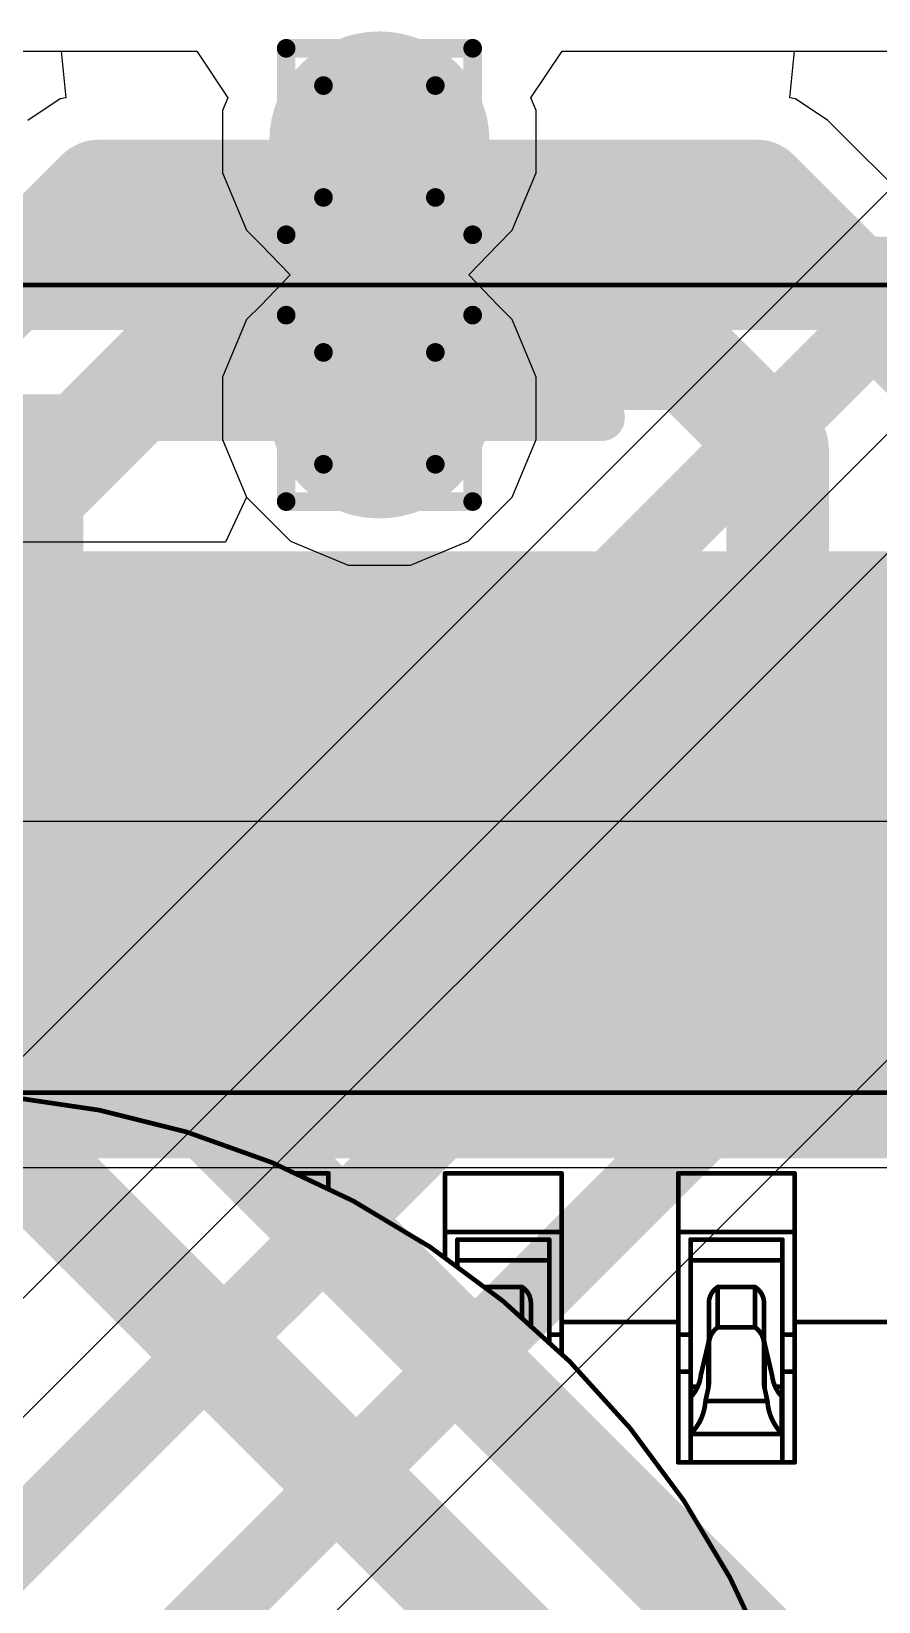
# Model space of a CAD drawing. Header units: inches. Extents: x -6 to 5433, y -4 to 5447.
# Drawn here: x 15.55 to 17.857, y 29.908 to 34.186 of the extents above; entities that cross this region are included whole.
import ezdxf

# ---------------------------------------------------------------- set-up
doc = ezdxf.new("R2010")
doc.units = ezdxf.units.IN
for name, color, linetype in [('Bottom Layer', 5, 'Continuous'), ('Bottom Overlay', 54, 'Continuous'), ('Drill Drawing', 1, 'Continuous'), ('Ground', 16, 'Continuous'), ('Mechanical 4', 56, 'Continuous'), ('Power', 76, 'Continuous'), ('Top Layer', 1, 'Continuous'), ('Top Paste', 8, 'Continuous'), ('Top Solder', 216, 'Continuous'), ('Via Holes', 16, 'Continuous')]:
    doc.layers.add(name, color=color, linetype=linetype)

# ---------------------------------------------------------------- blocks, each defined once
blk = doc.blocks.new('BL_R8812AF1_B_18')
at = {"layer": 'Bottom Overlay'}
blk.add_lwpolyline([(-13.5, -8.9, 0.127, 0.127, 0), (-13.5, -6.8458, 0.127, 0.127, 0)], format="xyseb", dxfattribs=at)
blk.add_lwpolyline([(-13.5317, -6.8458, 0.0635, 0.0635, 1), (-13.4682, -6.8458, 0.0635, 0.0635, 1)], format="xyseb", close=True, dxfattribs=at)
blk = doc.blocks.new('QTH_030_01_L_D_A_K_TR_154')
at = {"layer": 'Top Layer'}
for points in [[(-2.4025, -2.361), (-2.0975, -2.361), (-2.0975, -3.811), (-2.4025, -3.811)], [(-1.9025, -2.361), (-1.5975, -2.361), (-1.5975, -3.811), (-1.9025, -3.811)], [(-1.4025, -2.361), (-1.0975, -2.361), (-1.0975, -3.811), (-1.4025, -3.811)], [(-0.9025, -2.361), (-0.5975, -2.361), (-0.5975, -3.811), (-0.9025, -3.811)], [(-0.4025, -2.361), (-0.0975, -2.361), (-0.0975, -3.811), (-0.4025, -3.811)]]:
    blk.add_hatch(color=1, dxfattribs=at).paths.add_polyline_path(points)
at = {"layer": 'Top Paste'}
for points in [[(-2.4025, -2.361), (-2.0975, -2.361), (-2.0975, -3.811), (-2.4025, -3.811)], [(-1.9025, -2.361), (-1.5975, -2.361), (-1.5975, -3.811), (-1.9025, -3.811)], [(-1.4025, -2.361), (-1.0975, -2.361), (-1.0975, -3.811), (-1.4025, -3.811)], [(-0.9025, -2.361), (-0.5975, -2.361), (-0.5975, -3.811), (-0.9025, -3.811)], [(-0.4025, -2.361), (-0.0975, -2.361), (-0.0975, -3.811), (-0.4025, -3.811)]]:
    blk.add_hatch(color=8, dxfattribs=at).paths.add_polyline_path(points)
at = {"layer": 'Top Solder'}
for points in [[(-3.0041, -2.2594), (-2.4959, -2.2594), (-2.4959, -3.9126), (-3.0041, -3.9126)], [(-2.5041, -2.2594), (-1.9959, -2.2594), (-1.9959, -3.9126), (-2.5041, -3.9126)], [(-2.0041, -2.2594), (-1.4959, -2.2594), (-1.4959, -3.9126), (-2.0041, -3.9126)], [(-1.5041, -2.2594), (-0.9959, -2.2594), (-0.9959, -3.9126), (-1.5041, -3.9126)], [(-1.0041, -2.2594), (-0.4959, -2.2594), (-0.4959, -3.9126), (-1.0041, -3.9126)], [(-0.5041, -2.2594), (0.0041, -2.2594), (0.0041, -3.9126), (-0.5041, -3.9126)]]:
    blk.add_hatch(color=216, dxfattribs=at).paths.add_polyline_path(points)

msp = doc.modelspace()

# ---------------------------------------------------------------- hatches: boundary and pattern name
at = {"layer": 'Bottom Layer'}
h = msp.add_hatch(color=5, dxfattribs=at)
edge = h.paths.add_edge_path()
edge.add_arc((16.4974, 33.8861), 0.3, 0, 360)
h = msp.add_hatch(color=5, dxfattribs=at)
edge = h.paths.add_edge_path()
edge.add_arc((16.4974, 33.1591), 0.3, 0, 360)
at = {"layer": 'Ground'}
h = msp.add_hatch(color=16, dxfattribs=at)
edge = h.paths.add_edge_path()
edge.add_arc((16.4974, 33.8861), 0.3, 0, 360)
h = msp.add_hatch(color=16, dxfattribs=at)
edge = h.paths.add_edge_path()
edge.add_arc((16.4974, 33.1591), 0.3, 0, 360)
at = {"layer": 'Power'}
h = msp.add_hatch(color=76, dxfattribs=at)
edge = h.paths.add_edge_path()
edge.add_arc((16.4974, 33.8861), 0.3, 0, 360)
h = msp.add_hatch(color=76, dxfattribs=at)
edge = h.paths.add_edge_path()
edge.add_arc((16.4974, 33.1591), 0.3, 0, 360)
at = {"layer": 'Top Layer'}
h = msp.add_hatch(color=1, dxfattribs=at)
edge = h.paths.add_edge_path()
edge.add_arc((16.4974, 33.8861), 0.3, 0, 360)
h = msp.add_hatch(color=1, dxfattribs=at)
edge = h.paths.add_edge_path()
edge.add_arc((16.4974, 33.1591), 0.3, 0, 360)
at = {"layer": 'Via Holes'}
h = msp.add_hatch(color=7, dxfattribs=at)
edge = h.paths.add_edge_path()
edge.add_arc((16.4974, 33.8861), 0.15, 0, 360)
h = msp.add_hatch(color=7, dxfattribs=at)
edge = h.paths.add_edge_path()
edge.add_arc((16.4974, 33.1591), 0.15, 0, 360)

# ---------------------------------------------------------------- linework, layer by layer
at = {"layer": 'Bottom Layer'}
for p, q in [((7.6113, 34.1324), (15.6307, 34.1324)), ((15.6307, 34.1324), (15.6433, 34.0054)), ((15.628, 34.0024), (15.5398, 33.9434)), ((15.6433, 34.0054), (15.628, 34.0024)), ((32.8484, 32.0337), (15.0175, 32.0337))]:
    msp.add_line(p, q, dxfattribs=at)
for points in [[(16.3625, 33.7512, 0.2794, 0.2794, 0), (16.4974, 33.8861, 0.2794, 0.2794, 0)], [(15.0938, 33.1129, 0.2794, 0.2794, 0), (15.732, 33.7512, 0.2794, 0.2794, 0)], [(15.732, 33.7512, 0.2794, 0.2794, 0), (16.3625, 33.7512, 0.2794, 0.2794, 0)], [(15.551, 32.9236, 0.2794, 0.2794, 0), (15.9214, 33.294, 0.2794, 0.2794, 0)], [(15.9214, 33.294, 0.2794, 0.2794, 0), (16.3625, 33.294, 0.2794, 0.2794, 0)], [(16.3625, 33.294, 0.2794, 0.2794, 0), (16.4974, 33.1591, 0.2794, 0.2794, 0)], [(15.551, 31.7433, 0.2794, 0.2794, 0), (15.551, 32.9236, 0.2794, 0.2794, 0)], [(15.551, 31.7433, 0.2794, 0.2794, 0), (16.5781, 30.7163, 0.2794, 0.2794, 0)], [(15.0938, 31.554, 0.2794, 0.2794, 0), (16.5156, 30.1322, 0.2794, 0.2794, 0)], [(16.5781, 30.7163, 0.2794, 0.2794, 0), (17.966, 29.3283, 0.2794, 0.2794, 0)], [(16.5156, 30.1322, 0.2794, 0.2794, 0), (17.6427, 29.005, 0.2794, 0.2794, 0)]]:
    msp.add_lwpolyline(points, format="xyseb", dxfattribs=at)
for points in [[(16.4275, 33.8861, 0.1397, 0.1397, 1), (16.5672, 33.8861, 0.1397, 0.1397, 1)], [(15.6622, 33.7512, 0.1397, 0.1397, 1), (15.8019, 33.7512, 0.1397, 0.1397, 1)], [(15.6622, 33.7512, 0.1397, 0.1397, 1), (15.8019, 33.7512, 0.1397, 0.1397, 1)], [(16.2926, 33.7512, 0.1397, 0.1397, 1), (16.4323, 33.7512, 0.1397, 0.1397, 1)], [(16.2926, 33.7512, 0.1397, 0.1397, 1), (16.4323, 33.7512, 0.1397, 0.1397, 1)], [(15.8516, 33.294, 0.1397, 0.1397, 1), (15.9913, 33.294, 0.1397, 0.1397, 1)], [(15.8516, 33.294, 0.1397, 0.1397, 1), (15.9913, 33.294, 0.1397, 0.1397, 1)], [(16.2926, 33.294, 0.1397, 0.1397, 1), (16.4323, 33.294, 0.1397, 0.1397, 1)], [(16.2926, 33.294, 0.1397, 0.1397, 1), (16.4323, 33.294, 0.1397, 0.1397, 1)], [(16.4275, 33.1591, 0.1397, 0.1397, 1), (16.5672, 33.1591, 0.1397, 0.1397, 1)], [(15.4812, 32.9236, 0.1397, 0.1397, 1), (15.6209, 32.9236, 0.1397, 0.1397, 1)], [(15.4812, 32.9236, 0.1397, 0.1397, 1), (15.6209, 32.9236, 0.1397, 0.1397, 1)], [(15.4812, 31.7433, 0.1397, 0.1397, 1), (15.6209, 31.7433, 0.1397, 0.1397, 1)], [(15.4812, 31.7433, 0.1397, 0.1397, 1), (15.6209, 31.7433, 0.1397, 0.1397, 1)], [(16.5082, 30.7163, 0.1397, 0.1397, 1), (16.6479, 30.7163, 0.1397, 0.1397, 1)], [(16.5082, 30.7163, 0.1397, 0.1397, 1), (16.6479, 30.7163, 0.1397, 0.1397, 1)], [(16.4457, 30.1322, 0.1397, 0.1397, 1), (16.5854, 30.1322, 0.1397, 0.1397, 1)], [(16.4457, 30.1322, 0.1397, 0.1397, 1), (16.5854, 30.1322, 0.1397, 0.1397, 1)]]:
    msp.add_lwpolyline(points, format="xyseb", close=True, dxfattribs=at)
at = {"layer": 'Drill Drawing'}
for points in [[(16.2434, 34.1401, 0.0508, 0.0508, 0), (16.7514, 34.1401, 0.0508, 0.0508, 0)], [(16.2434, 33.6321, 0.0508, 0.0508, 0), (16.2434, 34.1401, 0.0508, 0.0508, 0)], [(16.7514, 33.6321, 0.0508, 0.0508, 0), (16.7514, 34.1401, 0.0508, 0.0508, 0)], [(16.345, 34.0385, 0.0508, 0.0508, 0), (16.6498, 34.0385, 0.0508, 0.0508, 0)], [(16.345, 33.7337, 0.0508, 0.0508, 0), (16.345, 34.0385, 0.0508, 0.0508, 0)], [(16.6498, 33.7337, 0.0508, 0.0508, 0), (16.6498, 34.0385, 0.0508, 0.0508, 0)], [(16.345, 33.7337, 0.0508, 0.0508, 0), (16.6498, 33.7337, 0.0508, 0.0508, 0)], [(16.2434, 33.6321, 0.0508, 0.0508, 0), (16.7514, 33.6321, 0.0508, 0.0508, 0)], [(16.2434, 33.4131, 0.0508, 0.0508, 0), (16.7514, 33.4131, 0.0508, 0.0508, 0)], [(16.2434, 32.9051, 0.0508, 0.0508, 0), (16.2434, 33.4131, 0.0508, 0.0508, 0)], [(16.7514, 32.9051, 0.0508, 0.0508, 0), (16.7514, 33.4131, 0.0508, 0.0508, 0)], [(16.345, 33.3115, 0.0508, 0.0508, 0), (16.6498, 33.3115, 0.0508, 0.0508, 0)], [(16.345, 33.0067, 0.0508, 0.0508, 0), (16.345, 33.3115, 0.0508, 0.0508, 0)], [(16.6498, 33.0067, 0.0508, 0.0508, 0), (16.6498, 33.3115, 0.0508, 0.0508, 0)], [(16.345, 33.0067, 0.0508, 0.0508, 0), (16.6498, 33.0067, 0.0508, 0.0508, 0)], [(16.2434, 32.9051, 0.0508, 0.0508, 0), (16.7514, 32.9051, 0.0508, 0.0508, 0)]]:
    msp.add_lwpolyline(points, format="xyseb", dxfattribs=at)
for points in [[(16.2307, 34.1401, 0.0254, 0.0254, 1), (16.2561, 34.1401, 0.0254, 0.0254, 1)], [(16.2307, 34.1401, 0.0254, 0.0254, 1), (16.2561, 34.1401, 0.0254, 0.0254, 1)], [(16.7387, 34.1401, 0.0254, 0.0254, 1), (16.7641, 34.1401, 0.0254, 0.0254, 1)], [(16.7387, 34.1401, 0.0254, 0.0254, 1), (16.7641, 34.1401, 0.0254, 0.0254, 1)], [(16.3323, 34.0385, 0.0254, 0.0254, 1), (16.3577, 34.0385, 0.0254, 0.0254, 1)], [(16.3323, 34.0385, 0.0254, 0.0254, 1), (16.3577, 34.0385, 0.0254, 0.0254, 1)], [(16.6371, 34.0385, 0.0254, 0.0254, 1), (16.6625, 34.0385, 0.0254, 0.0254, 1)], [(16.6371, 34.0385, 0.0254, 0.0254, 1), (16.6625, 34.0385, 0.0254, 0.0254, 1)], [(16.3323, 33.7337, 0.0254, 0.0254, 1), (16.3577, 33.7337, 0.0254, 0.0254, 1)], [(16.3323, 33.7337, 0.0254, 0.0254, 1), (16.3577, 33.7337, 0.0254, 0.0254, 1)], [(16.6371, 33.7337, 0.0254, 0.0254, 1), (16.6625, 33.7337, 0.0254, 0.0254, 1)], [(16.6371, 33.7337, 0.0254, 0.0254, 1), (16.6625, 33.7337, 0.0254, 0.0254, 1)], [(16.2307, 33.6321, 0.0254, 0.0254, 1), (16.2561, 33.6321, 0.0254, 0.0254, 1)], [(16.2307, 33.6321, 0.0254, 0.0254, 1), (16.2561, 33.6321, 0.0254, 0.0254, 1)], [(16.7387, 33.6321, 0.0254, 0.0254, 1), (16.7641, 33.6321, 0.0254, 0.0254, 1)], [(16.7387, 33.6321, 0.0254, 0.0254, 1), (16.7641, 33.6321, 0.0254, 0.0254, 1)], [(16.2307, 33.4131, 0.0254, 0.0254, 1), (16.2561, 33.4131, 0.0254, 0.0254, 1)], [(16.2307, 33.4131, 0.0254, 0.0254, 1), (16.2561, 33.4131, 0.0254, 0.0254, 1)], [(16.7387, 33.4131, 0.0254, 0.0254, 1), (16.7641, 33.4131, 0.0254, 0.0254, 1)], [(16.7387, 33.4131, 0.0254, 0.0254, 1), (16.7641, 33.4131, 0.0254, 0.0254, 1)], [(16.3323, 33.3115, 0.0254, 0.0254, 1), (16.3577, 33.3115, 0.0254, 0.0254, 1)], [(16.3323, 33.3115, 0.0254, 0.0254, 1), (16.3577, 33.3115, 0.0254, 0.0254, 1)], [(16.6371, 33.3115, 0.0254, 0.0254, 1), (16.6625, 33.3115, 0.0254, 0.0254, 1)], [(16.6371, 33.3115, 0.0254, 0.0254, 1), (16.6625, 33.3115, 0.0254, 0.0254, 1)], [(16.3323, 33.0067, 0.0254, 0.0254, 1), (16.3577, 33.0067, 0.0254, 0.0254, 1)], [(16.3323, 33.0067, 0.0254, 0.0254, 1), (16.3577, 33.0067, 0.0254, 0.0254, 1)], [(16.6371, 33.0067, 0.0254, 0.0254, 1), (16.6625, 33.0067, 0.0254, 0.0254, 1)], [(16.6371, 33.0067, 0.0254, 0.0254, 1), (16.6625, 33.0067, 0.0254, 0.0254, 1)], [(16.2307, 32.9051, 0.0254, 0.0254, 1), (16.2561, 32.9051, 0.0254, 0.0254, 1)], [(16.2307, 32.9051, 0.0254, 0.0254, 1), (16.2561, 32.9051, 0.0254, 0.0254, 1)], [(16.7387, 32.9051, 0.0254, 0.0254, 1), (16.7641, 32.9051, 0.0254, 0.0254, 1)], [(16.7387, 32.9051, 0.0254, 0.0254, 1), (16.7641, 32.9051, 0.0254, 0.0254, 1)]]:
    msp.add_lwpolyline(points, format="xyseb", close=True, dxfattribs=at)
at = {"layer": 'Ground'}
for p, q in [((7.6113, 34.1324), (15.9998, 34.1324)), ((15.9998, 34.1324), (16.0847, 34.0054)), ((16.9101, 34.0054), (16.995, 34.1324)), ((16.995, 34.1324), (66.0734, 34.1324)), ((16.0847, 34.0054), (16.0704, 33.971)), ((16.0704, 33.971), (16.0704, 33.8011)), ((16.9244, 33.971), (16.9101, 34.0054)), ((16.9244, 33.8011), (16.9244, 33.971)), ((16.0704, 33.8011), (16.1354, 33.6442)), ((16.8594, 33.6442), (16.9244, 33.8011)), ((16.1354, 33.6442), (16.1741, 33.6055)), ((16.8207, 33.6055), (16.8594, 33.6442)), ((16.1741, 33.6055), (16.2541, 33.5226)), ((16.7407, 33.5226), (16.8207, 33.6055)), ((16.2541, 33.5226), (16.1741, 33.4396)), ((16.8207, 33.4396), (16.7407, 33.5226)), ((16.1741, 33.4396), (16.1354, 33.4009)), ((16.8594, 33.4009), (16.8207, 33.4396)), ((16.1354, 33.4009), (16.0704, 33.244)), ((16.9244, 33.244), (16.8594, 33.4009)), ((16.0704, 33.244), (16.0704, 33.0741)), ((16.9244, 33.0741), (16.9244, 33.244)), ((16.0704, 33.0741), (16.1354, 32.9172)), ((16.8594, 32.9172), (16.9244, 33.0741)), ((16.1354, 32.9172), (16.2555, 32.7971)), ((16.7393, 32.7971), (16.8594, 32.9172)), ((16.2555, 32.7971), (16.4125, 32.7321)), ((16.5823, 32.7321), (16.7393, 32.7971)), ((16.4125, 32.7321), (16.5823, 32.7321))]:
    msp.add_line(p, q, dxfattribs=at)
at = {"layer": 'Mechanical 4'}
for points in [[(-2.5, 33.5, 0.254, 0.254, 0), (67.5, 33.5, 0.254, 0.254, 0)], [(-2.5028, 33.495, 0.0127, 0.0127, 0), (67.4972, 33.495, 0.0127, 0.0127, 0)], [(4.3524, 31.2949, 0.0127, 0.0127, 0), (26.1425, 31.2949, 0.0127, 0.0127, 0)], [(16.2729, 31.0749, 0.0127, 0.0127, 0), (16.3587, 31.0749, 0.0127, 0.0127, 0)], [(16.3587, 31.0344, 0.0127, 0.0127, 0), (16.3587, 31.0749, 0.0127, 0.0127, 0)], [(16.6762, 31.0749, 0.0127, 0.0127, 0), (16.9937, 31.0749, 0.0127, 0.0127, 0)], [(16.6762, 30.8465, 0.0127, 0.0127, 0), (16.6762, 31.0749, 0.0127, 0.0127, 0)], [(16.9937, 30.6699, 0.0127, 0.0127, 0), (16.9937, 31.0749, 0.0127, 0.0127, 0)], [(17.3112, 31.0749, 0.0127, 0.0127, 0), (17.6287, 31.0749, 0.0127, 0.0127, 0)], [(17.3112, 30.2874, 0.0127, 0.0127, 0), (17.3112, 31.0749, 0.0127, 0.0127, 0)], [(17.6287, 30.6699, 0.0127, 0.0127, 0), (17.6287, 31.0749, 0.0127, 0.0127, 0)], [(16.6762, 30.9149, 0.0127, 0.0127, 0), (16.9937, 30.9149, 0.0127, 0.0127, 0)], [(16.7099, 30.8944, 0.0127, 0.0127, 0), (16.9599, 30.8944, 0.0127, 0.0127, 0)], [(16.7099, 30.8225, 0.0127, 0.0127, 0), (16.7099, 30.8944, 0.0127, 0.0127, 0)], [(16.9599, 30.6163, 0.0127, 0.0127, 0), (16.9599, 30.8944, 0.0127, 0.0127, 0)], [(17.3112, 30.9149, 0.0127, 0.0127, 0), (17.6287, 30.9149, 0.0127, 0.0127, 0)], [(17.3449, 30.8944, 0.0127, 0.0127, 0), (17.5949, 30.8944, 0.0127, 0.0127, 0)], [(17.3449, 30.2874, 0.0127, 0.0127, 0), (17.3449, 30.8944, 0.0127, 0.0127, 0)], [(17.5949, 30.2874, 0.0127, 0.0127, 0), (17.5949, 30.8944, 0.0127, 0.0127, 0)], [(16.7099, 30.8377, 0.0127, 0.0127, 0), (16.9599, 30.8377, 0.0127, 0.0127, 0)], [(17.3449, 30.8377, 0.0127, 0.0127, 0), (17.5949, 30.8377, 0.0127, 0.0127, 0)], [(16.7866, 30.7649, 0.0127, 0.0127, 0), (16.8859, 30.7649, 0.0127, 0.0127, 0)], [(16.8859, 30.6832, 0.0127, 0.0127, 0), (16.8859, 30.7649, 0.0127, 0.0127, 0)], [(16.8859, 30.7649, 0.0127, 0.0127, -0.247377), (16.9099, 30.7237, 0.0127, 0.0127, 0)], [(17.3949, 30.7237, 0.0127, 0.0127, -0.247377), (17.4189, 30.7649, 0.0127, 0.0127, 0)], [(17.4189, 30.7649, 0.0127, 0.0127, 0), (17.5209, 30.7649, 0.0127, 0.0127, 0)], [(17.4189, 30.6553, 0.0127, 0.0127, 0), (17.4189, 30.7649, 0.0127, 0.0127, 0)], [(17.5209, 30.6553, 0.0127, 0.0127, 0), (17.5209, 30.7649, 0.0127, 0.0127, 0)], [(17.5209, 30.7649, 0.0127, 0.0127, -0.247377), (17.5449, 30.7237, 0.0127, 0.0127, 0)], [(16.9099, 30.6621, 0.0127, 0.0127, 0), (16.9099, 30.7237, 0.0127, 0.0127, 0)], [(17.3949, 30.5043, 0.0127, 0.0127, 0), (17.3949, 30.7237, 0.0127, 0.0127, 0)], [(17.5449, 30.5043, 0.0127, 0.0127, 0), (17.5449, 30.7237, 0.0127, 0.0127, 0)], [(16.9937, 30.6699, 0.0127, 0.0127, 0), (17.3112, 30.6699, 0.0127, 0.0127, 0)], [(16.9937, 30.584, 0.0127, 0.0127, 0), (16.9937, 30.6699, 0.0127, 0.0127, 0)], [(17.6287, 30.6699, 0.0127, 0.0127, 0), (17.9462, 30.6699, 0.0127, 0.0127, 0)], [(17.6287, 30.2874, 0.0127, 0.0127, 0), (17.6287, 30.6699, 0.0127, 0.0127, 0)], [(16.9599, 30.6349, 0.0127, 0.0127, 0), (16.9937, 30.6349, 0.0127, 0.0127, 0)], [(17.3112, 30.6349, 0.0127, 0.0127, 0), (17.3449, 30.6349, 0.0127, 0.0127, 0)], [(17.3949, 30.6253, 0.0127, 0.0127, -0.057864), (17.3934, 30.6122, 0.0127, 0.0127, 0)], [(17.3949, 30.6107, 0.0127, 0.0127, -0.23748), (17.4189, 30.6553, 0.0127, 0.0127, 0)], [(17.4189, 30.6553, 0.0127, 0.0127, 0), (17.5209, 30.6553, 0.0127, 0.0127, 0)], [(17.5209, 30.6553, 0.0127, 0.0127, -0.23748), (17.5449, 30.6107, 0.0127, 0.0127, 0)], [(17.5464, 30.6122, 0.0127, 0.0127, -0.057864), (17.5449, 30.6253, 0.0127, 0.0127, 0)], [(17.5949, 30.6349, 0.0127, 0.0127, 0), (17.6287, 30.6349, 0.0127, 0.0127, 0)], [(17.3729, 30.5249, 0.0127, 0.0127, 0), (17.3934, 30.6122, 0.0127, 0.0127, 0)], [(17.3934, 30.4903, 0.0127, 0.0127, 0), (17.3934, 30.6122, 0.0127, 0.0127, 0)], [(17.5464, 30.6122, 0.0127, 0.0127, 0), (17.5669, 30.5249, 0.0127, 0.0127, 0)], [(17.5464, 30.4903, 0.0127, 0.0127, 0), (17.5464, 30.6122, 0.0127, 0.0127, 0)], [(17.3112, 30.5349, 0.0127, 0.0127, 0), (17.3449, 30.5349, 0.0127, 0.0127, 0)], [(17.3729, 30.5249, 0.0127, 0.0127, -0.162591), (17.3464, 30.4665, 0.0127, 0.0127, 0)], [(17.3949, 30.5043, 0.0127, 0.0127, -0.053658), (17.3934, 30.4903, 0.0127, 0.0127, 0)], [(17.5464, 30.4903, 0.0127, 0.0127, -0.053658), (17.5449, 30.5043, 0.0127, 0.0127, 0)], [(17.5934, 30.4665, 0.0127, 0.0127, -0.162591), (17.5669, 30.5249, 0.0127, 0.0127, 0)], [(17.5949, 30.5349, 0.0127, 0.0127, 0), (17.6287, 30.5349, 0.0127, 0.0127, 0)], [(17.3449, 30.4933, 0.0127, 0.0127, 0), (17.3636, 30.4933, 0.0127, 0.0127, 0)], [(17.345, 30.4654, 0.0127, 0.0127, -0.035041), (17.3451, 30.4655, 0.0127, 0.0127, 0)], [(17.3449, 30.4653, 0.0127, 0.0127, -0.028404), (17.345, 30.4654, 0.0127, 0.0127, 0)], [(17.3449, 30.4652, 0.0127, 0.0127, -0.011022), (17.3449, 30.4653, 0.0127, 0.0127, 0)], [(17.3451, 30.4655, 0.0127, 0.0127, -0.032319), (17.3452, 30.4656, 0.0127, 0.0127, 0)], [(17.3452, 30.4656, 0.0127, 0.0127, -0.024462), (17.3453, 30.4657, 0.0127, 0.0127, 0)], [(17.3453, 30.4657, 0.0127, 0.0127, -0.013729), (17.3455, 30.4658, 0.0127, 0.0127, 0)], [(17.3455, 30.4658, 0.0127, 0.0127, -0.00812), (17.3457, 30.466, 0.0127, 0.0127, 0)], [(17.3457, 30.466, 0.0127, 0.0127, -0.004821), (17.3459, 30.4661, 0.0127, 0.0127, 0)], [(17.3459, 30.4661, 0.0127, 0.0127, 0), (17.3464, 30.4665, 0.0127, 0.0127, 0)], [(17.3464, 30.3661, 0.0127, 0.0127, 0), (17.3464, 30.4665, 0.0127, 0.0127, 0)], [(17.3855, 30.4542, 0.0127, 0.0127, -0.179894), (17.3464, 30.3661, 0.0127, 0.0127, 0)], [(17.3855, 30.4542, 0.0127, 0.0127, 0), (17.3934, 30.4903, 0.0127, 0.0127, 0)], [(17.3855, 30.4542, 0.0127, 0.0127, 0), (17.5543, 30.4542, 0.0127, 0.0127, 0)], [(17.5464, 30.4903, 0.0127, 0.0127, 0), (17.5543, 30.4542, 0.0127, 0.0127, 0)], [(17.5934, 30.3661, 0.0127, 0.0127, -0.179894), (17.5543, 30.4542, 0.0127, 0.0127, 0)], [(17.5762, 30.4933, 0.0127, 0.0127, 0), (17.5949, 30.4933, 0.0127, 0.0127, 0)], [(17.5934, 30.4665, 0.0127, 0.0127, 0), (17.5937, 30.4663, 0.0127, 0.0127, 0)], [(17.5934, 30.3661, 0.0127, 0.0127, 0), (17.5934, 30.4665, 0.0127, 0.0127, 0)], [(17.5937, 30.4663, 0.0127, 0.0127, 0), (17.5939, 30.4661, 0.0127, 0.0127, 0)], [(17.5939, 30.4661, 0.0127, 0.0127, -0.006055), (17.5941, 30.466, 0.0127, 0.0127, 0)], [(17.5942, 30.466, 0.0127, 0.0127, -0.010737), (17.5944, 30.4658, 0.0127, 0.0127, 0)], [(17.5944, 30.4658, 0.0127, 0.0127, -0.018562), (17.5945, 30.4657, 0.0127, 0.0127, 0)], [(17.5945, 30.4657, 0.0127, 0.0127, -0.023386), (17.5946, 30.4656, 0.0127, 0.0127, 0)], [(17.5946, 30.4656, 0.0127, 0.0127, -0.054321), (17.5948, 30.4654, 0.0127, 0.0127, 0)], [(17.5948, 30.4654, 0.0127, 0.0127, -0.028597), (17.5949, 30.4652, 0.0127, 0.0127, 0)], [(17.345, 30.3653, 0.0127, 0.0127, -0.037446), (17.3451, 30.3653, 0.0127, 0.0127, 0)], [(17.3449, 30.3652, 0.0127, 0.0127, -0.032689), (17.345, 30.3653, 0.0127, 0.0127, 0)], [(17.3449, 30.3651, 0.0127, 0.0127, -0.013234), (17.3449, 30.3652, 0.0127, 0.0127, 0)], [(17.3449, 30.3649, 0.0127, 0.0127, 0), (17.5949, 30.3649, 0.0127, 0.0127, 0)], [(17.3451, 30.3653, 0.0127, 0.0127, -0.031881), (17.3452, 30.3654, 0.0127, 0.0127, 0)], [(17.3451, 30.3654, 0.0127, 0.0127, -0.02262), (17.3453, 30.3655, 0.0127, 0.0127, 0)], [(17.3453, 30.3655, 0.0127, 0.0127, -0.012209), (17.3455, 30.3656, 0.0127, 0.0127, 0)], [(17.3455, 30.3656, 0.0127, 0.0127, -0.00707), (17.3457, 30.3657, 0.0127, 0.0127, 0)], [(17.3457, 30.3657, 0.0127, 0.0127, 0), (17.3459, 30.3658, 0.0127, 0.0127, 0)], [(17.3459, 30.3658, 0.0127, 0.0127, 0), (17.3464, 30.3661, 0.0127, 0.0127, 0)], [(17.5934, 30.3661, 0.0127, 0.0127, 0), (17.5937, 30.366, 0.0127, 0.0127, 0)], [(17.5937, 30.366, 0.0127, 0.0127, 0), (17.5939, 30.3658, 0.0127, 0.0127, 0)], [(17.5939, 30.3658, 0.0127, 0.0127, -0.005205), (17.5942, 30.3657, 0.0127, 0.0127, 0)], [(17.5941, 30.3657, 0.0127, 0.0127, -0.009376), (17.5944, 30.3656, 0.0127, 0.0127, 0)], [(17.5944, 30.3656, 0.0127, 0.0127, -0.016687), (17.5945, 30.3655, 0.0127, 0.0127, 0)], [(17.5945, 30.3655, 0.0127, 0.0127, -0.021994), (17.5946, 30.3654, 0.0127, 0.0127, 0)], [(17.5946, 30.3654, 0.0127, 0.0127, -0.026751), (17.5947, 30.3654, 0.0127, 0.0127, 0)], [(17.5947, 30.3654, 0.0127, 0.0127, -0.028288), (17.5948, 30.3653, 0.0127, 0.0127, 0)], [(17.5948, 30.3653, 0.0127, 0.0127, -0.032605), (17.5949, 30.3651, 0.0127, 0.0127, 0)], [(17.3112, 30.2874, 0.0127, 0.0127, 0), (17.6287, 30.2874, 0.0127, 0.0127, 0)]]:
    msp.add_lwpolyline(points, format="xyseb", dxfattribs=at)
for points in [[(17.7474, 28.7949, 0.0127, 0.0127, 1), (12.7474, 28.7949, 0.0127, 0.0127, 1)], [(16.2697, 31.0749, 0.00635, 0.00635, 1), (16.2761, 31.0749, 0.00635, 0.00635, 1)], [(16.3555, 31.0749, 0.00635, 0.00635, 1), (16.3618, 31.0749, 0.00635, 0.00635, 1)], [(16.3555, 31.0749, 0.00635, 0.00635, 1), (16.3618, 31.0749, 0.00635, 0.00635, 1)], [(16.673, 31.0749, 0.00635, 0.00635, 1), (16.6793, 31.0749, 0.00635, 0.00635, 1)], [(16.673, 31.0749, 0.00635, 0.00635, 1), (16.6793, 31.0749, 0.00635, 0.00635, 1)], [(16.9905, 31.0749, 0.00635, 0.00635, 1), (16.9968, 31.0749, 0.00635, 0.00635, 1)], [(16.9905, 31.0749, 0.00635, 0.00635, 1), (16.9968, 31.0749, 0.00635, 0.00635, 1)], [(17.308, 31.0749, 0.00635, 0.00635, 1), (17.3143, 31.0749, 0.00635, 0.00635, 1)], [(17.308, 31.0749, 0.00635, 0.00635, 1), (17.3143, 31.0749, 0.00635, 0.00635, 1)], [(17.6255, 31.0749, 0.00635, 0.00635, 1), (17.6318, 31.0749, 0.00635, 0.00635, 1)], [(17.6255, 31.0749, 0.00635, 0.00635, 1), (17.6318, 31.0749, 0.00635, 0.00635, 1)], [(16.3555, 31.0344, 0.00635, 0.00635, 1), (16.3618, 31.0344, 0.00635, 0.00635, 1)], [(16.673, 30.9149, 0.00635, 0.00635, 1), (16.6793, 30.9149, 0.00635, 0.00635, 1)], [(16.7067, 30.8944, 0.00635, 0.00635, 1), (16.7131, 30.8944, 0.00635, 0.00635, 1)], [(16.7067, 30.8944, 0.00635, 0.00635, 1), (16.7131, 30.8944, 0.00635, 0.00635, 1)], [(16.9567, 30.8944, 0.00635, 0.00635, 1), (16.9631, 30.8944, 0.00635, 0.00635, 1)], [(16.9567, 30.8944, 0.00635, 0.00635, 1), (16.9631, 30.8944, 0.00635, 0.00635, 1)], [(16.9905, 30.9149, 0.00635, 0.00635, 1), (16.9968, 30.9149, 0.00635, 0.00635, 1)], [(17.308, 30.9149, 0.00635, 0.00635, 1), (17.3143, 30.9149, 0.00635, 0.00635, 1)], [(17.3417, 30.8944, 0.00635, 0.00635, 1), (17.3481, 30.8944, 0.00635, 0.00635, 1)], [(17.3417, 30.8944, 0.00635, 0.00635, 1), (17.3481, 30.8944, 0.00635, 0.00635, 1)], [(17.5917, 30.8944, 0.00635, 0.00635, 1), (17.5981, 30.8944, 0.00635, 0.00635, 1)], [(17.5917, 30.8944, 0.00635, 0.00635, 1), (17.5981, 30.8944, 0.00635, 0.00635, 1)], [(17.6255, 30.9149, 0.00635, 0.00635, 1), (17.6318, 30.9149, 0.00635, 0.00635, 1)], [(16.673, 30.8465, 0.00635, 0.00635, 1), (16.6793, 30.8465, 0.00635, 0.00635, 1)], [(16.7067, 30.8377, 0.00635, 0.00635, 1), (16.7131, 30.8377, 0.00635, 0.00635, 1)], [(16.7067, 30.8225, 0.00635, 0.00635, 1), (16.7131, 30.8225, 0.00635, 0.00635, 1)], [(16.9567, 30.8377, 0.00635, 0.00635, 1), (16.9631, 30.8377, 0.00635, 0.00635, 1)], [(17.3417, 30.8377, 0.00635, 0.00635, 1), (17.3481, 30.8377, 0.00635, 0.00635, 1)], [(17.5917, 30.8377, 0.00635, 0.00635, 1), (17.5981, 30.8377, 0.00635, 0.00635, 1)], [(16.7834, 30.7649, 0.00635, 0.00635, 1), (16.7898, 30.7649, 0.00635, 0.00635, 1)], [(16.8827, 30.7649, 0.00635, 0.00635, 1), (16.8891, 30.7649, 0.00635, 0.00635, 1)], [(16.8827, 30.7649, 0.00635, 0.00635, 1), (16.8891, 30.7649, 0.00635, 0.00635, 1)], [(16.8827, 30.7649, 0.00635, 0.00635, 1), (16.8891, 30.7649, 0.00635, 0.00635, 1)], [(17.4157, 30.7649, 0.00635, 0.00635, 1), (17.4221, 30.7649, 0.00635, 0.00635, 1)], [(17.4157, 30.7649, 0.00635, 0.00635, 1), (17.4221, 30.7649, 0.00635, 0.00635, 1)], [(17.4157, 30.7649, 0.00635, 0.00635, 1), (17.4221, 30.7649, 0.00635, 0.00635, 1)], [(17.5177, 30.7649, 0.00635, 0.00635, 1), (17.5241, 30.7649, 0.00635, 0.00635, 1)], [(17.5177, 30.7649, 0.00635, 0.00635, 1), (17.5241, 30.7649, 0.00635, 0.00635, 1)], [(17.5177, 30.7649, 0.00635, 0.00635, 1), (17.5241, 30.7649, 0.00635, 0.00635, 1)], [(16.9067, 30.7237, 0.00635, 0.00635, 1), (16.9131, 30.7237, 0.00635, 0.00635, 1)], [(16.9067, 30.7237, 0.00635, 0.00635, 1), (16.9131, 30.7237, 0.00635, 0.00635, 1)], [(17.3917, 30.7237, 0.00635, 0.00635, 1), (17.3981, 30.7237, 0.00635, 0.00635, 1)], [(17.3917, 30.7237, 0.00635, 0.00635, 1), (17.3981, 30.7237, 0.00635, 0.00635, 1)], [(17.5417, 30.7237, 0.00635, 0.00635, 1), (17.5481, 30.7237, 0.00635, 0.00635, 1)], [(17.5417, 30.7237, 0.00635, 0.00635, 1), (17.5481, 30.7237, 0.00635, 0.00635, 1)], [(16.8827, 30.6832, 0.00635, 0.00635, 1), (16.8891, 30.6832, 0.00635, 0.00635, 1)], [(16.9905, 30.6699, 0.00635, 0.00635, 1), (16.9968, 30.6699, 0.00635, 0.00635, 1)], [(16.9905, 30.6699, 0.00635, 0.00635, 1), (16.9968, 30.6699, 0.00635, 0.00635, 1)], [(16.9905, 30.6699, 0.00635, 0.00635, 1), (16.9968, 30.6699, 0.00635, 0.00635, 1)], [(17.308, 30.6699, 0.00635, 0.00635, 1), (17.3143, 30.6699, 0.00635, 0.00635, 1)], [(17.6255, 30.6699, 0.00635, 0.00635, 1), (17.6318, 30.6699, 0.00635, 0.00635, 1)], [(17.6255, 30.6699, 0.00635, 0.00635, 1), (17.6318, 30.6699, 0.00635, 0.00635, 1)], [(17.6255, 30.6699, 0.00635, 0.00635, 1), (17.6318, 30.6699, 0.00635, 0.00635, 1)], [(16.9067, 30.6621, 0.00635, 0.00635, 1), (16.9131, 30.6621, 0.00635, 0.00635, 1)], [(16.9567, 30.6349, 0.00635, 0.00635, 1), (16.9631, 30.6349, 0.00635, 0.00635, 1)], [(16.9905, 30.6349, 0.00635, 0.00635, 1), (16.9968, 30.6349, 0.00635, 0.00635, 1)], [(17.308, 30.6349, 0.00635, 0.00635, 1), (17.3143, 30.6349, 0.00635, 0.00635, 1)], [(17.3417, 30.6349, 0.00635, 0.00635, 1), (17.3481, 30.6349, 0.00635, 0.00635, 1)], [(17.3917, 30.6253, 0.00635, 0.00635, 1), (17.3981, 30.6253, 0.00635, 0.00635, 1)], [(17.4157, 30.6553, 0.00635, 0.00635, 1), (17.4221, 30.6553, 0.00635, 0.00635, 1)], [(17.4157, 30.6553, 0.00635, 0.00635, 1), (17.4221, 30.6553, 0.00635, 0.00635, 1)], [(17.4157, 30.6553, 0.00635, 0.00635, 1), (17.4221, 30.6553, 0.00635, 0.00635, 1)], [(17.5177, 30.6553, 0.00635, 0.00635, 1), (17.5241, 30.6553, 0.00635, 0.00635, 1)], [(17.5177, 30.6553, 0.00635, 0.00635, 1), (17.5241, 30.6553, 0.00635, 0.00635, 1)], [(17.5177, 30.6553, 0.00635, 0.00635, 1), (17.5241, 30.6553, 0.00635, 0.00635, 1)], [(17.5417, 30.6253, 0.00635, 0.00635, 1), (17.5481, 30.6253, 0.00635, 0.00635, 1)], [(17.5917, 30.6349, 0.00635, 0.00635, 1), (17.5981, 30.6349, 0.00635, 0.00635, 1)], [(17.6255, 30.6349, 0.00635, 0.00635, 1), (17.6318, 30.6349, 0.00635, 0.00635, 1)], [(16.9567, 30.6163, 0.00635, 0.00635, 1), (16.9631, 30.6163, 0.00635, 0.00635, 1)], [(16.9905, 30.584, 0.00635, 0.00635, 1), (16.9968, 30.584, 0.00635, 0.00635, 1)], [(17.3902, 30.6122, 0.00635, 0.00635, 1), (17.3966, 30.6122, 0.00635, 0.00635, 1)], [(17.3902, 30.6122, 0.00635, 0.00635, 1), (17.3966, 30.6122, 0.00635, 0.00635, 1)], [(17.3902, 30.6122, 0.00635, 0.00635, 1), (17.3966, 30.6122, 0.00635, 0.00635, 1)], [(17.3917, 30.6107, 0.00635, 0.00635, 1), (17.3981, 30.6107, 0.00635, 0.00635, 1)], [(17.5417, 30.6107, 0.00635, 0.00635, 1), (17.5481, 30.6107, 0.00635, 0.00635, 1)], [(17.5432, 30.6122, 0.00635, 0.00635, 1), (17.5496, 30.6122, 0.00635, 0.00635, 1)], [(17.5432, 30.6122, 0.00635, 0.00635, 1), (17.5496, 30.6122, 0.00635, 0.00635, 1)], [(17.5432, 30.6122, 0.00635, 0.00635, 1), (17.5496, 30.6122, 0.00635, 0.00635, 1)], [(17.308, 30.5349, 0.00635, 0.00635, 1), (17.3143, 30.5349, 0.00635, 0.00635, 1)], [(17.3417, 30.5349, 0.00635, 0.00635, 1), (17.3481, 30.5349, 0.00635, 0.00635, 1)], [(17.3697, 30.5249, 0.00635, 0.00635, 1), (17.376, 30.5249, 0.00635, 0.00635, 1)], [(17.3697, 30.5249, 0.00635, 0.00635, 1), (17.376, 30.5249, 0.00635, 0.00635, 1)], [(17.3917, 30.5043, 0.00635, 0.00635, 1), (17.3981, 30.5043, 0.00635, 0.00635, 1)], [(17.3917, 30.5043, 0.00635, 0.00635, 1), (17.3981, 30.5043, 0.00635, 0.00635, 1)], [(17.5417, 30.5043, 0.00635, 0.00635, 1), (17.5481, 30.5043, 0.00635, 0.00635, 1)], [(17.5417, 30.5043, 0.00635, 0.00635, 1), (17.5481, 30.5043, 0.00635, 0.00635, 1)], [(17.5638, 30.5249, 0.00635, 0.00635, 1), (17.5701, 30.5249, 0.00635, 0.00635, 1)], [(17.5638, 30.5249, 0.00635, 0.00635, 1), (17.5701, 30.5249, 0.00635, 0.00635, 1)], [(17.5917, 30.5349, 0.00635, 0.00635, 1), (17.5981, 30.5349, 0.00635, 0.00635, 1)], [(17.6255, 30.5349, 0.00635, 0.00635, 1), (17.6318, 30.5349, 0.00635, 0.00635, 1)], [(17.3417, 30.4933, 0.00635, 0.00635, 1), (17.3481, 30.4933, 0.00635, 0.00635, 1)], [(17.3418, 30.4654, 0.00635, 0.00635, 1), (17.3482, 30.4654, 0.00635, 0.00635, 1)], [(17.3418, 30.4653, 0.00635, 0.00635, 1), (17.3481, 30.4653, 0.00635, 0.00635, 1)], [(17.3418, 30.4654, 0.00635, 0.00635, 1), (17.3482, 30.4654, 0.00635, 0.00635, 1)], [(17.3418, 30.4653, 0.00635, 0.00635, 1), (17.3481, 30.4653, 0.00635, 0.00635, 1)], [(17.3417, 30.4652, 0.00635, 0.00635, 1), (17.3481, 30.4652, 0.00635, 0.00635, 1)], [(17.3419, 30.4655, 0.00635, 0.00635, 1), (17.3482, 30.4655, 0.00635, 0.00635, 1)], [(17.3419, 30.4655, 0.00635, 0.00635, 1), (17.3482, 30.4655, 0.00635, 0.00635, 1)], [(17.342, 30.4656, 0.00635, 0.00635, 1), (17.3483, 30.4656, 0.00635, 0.00635, 1)], [(17.342, 30.4656, 0.00635, 0.00635, 1), (17.3483, 30.4656, 0.00635, 0.00635, 1)], [(17.3421, 30.4657, 0.00635, 0.00635, 1), (17.3485, 30.4657, 0.00635, 0.00635, 1)], [(17.3421, 30.4657, 0.00635, 0.00635, 1), (17.3485, 30.4657, 0.00635, 0.00635, 1)], [(17.3423, 30.4658, 0.00635, 0.00635, 1), (17.3486, 30.4658, 0.00635, 0.00635, 1)], [(17.3423, 30.4658, 0.00635, 0.00635, 1), (17.3486, 30.4658, 0.00635, 0.00635, 1)], [(17.3425, 30.466, 0.00635, 0.00635, 1), (17.3489, 30.466, 0.00635, 0.00635, 1)], [(17.3425, 30.466, 0.00635, 0.00635, 1), (17.3489, 30.466, 0.00635, 0.00635, 1)], [(17.3427, 30.4661, 0.00635, 0.00635, 1), (17.3491, 30.4661, 0.00635, 0.00635, 1)], [(17.3427, 30.4661, 0.00635, 0.00635, 1), (17.3491, 30.4661, 0.00635, 0.00635, 1)], [(17.3432, 30.4665, 0.00635, 0.00635, 1), (17.3496, 30.4665, 0.00635, 0.00635, 1)], [(17.3432, 30.4665, 0.00635, 0.00635, 1), (17.3496, 30.4665, 0.00635, 0.00635, 1)], [(17.3432, 30.4665, 0.00635, 0.00635, 1), (17.3496, 30.4665, 0.00635, 0.00635, 1)], [(17.3604, 30.4933, 0.00635, 0.00635, 1), (17.3667, 30.4933, 0.00635, 0.00635, 1)], [(17.3824, 30.4542, 0.00635, 0.00635, 1), (17.3887, 30.4542, 0.00635, 0.00635, 1)], [(17.3824, 30.4542, 0.00635, 0.00635, 1), (17.3887, 30.4542, 0.00635, 0.00635, 1)], [(17.3824, 30.4542, 0.00635, 0.00635, 1), (17.3887, 30.4542, 0.00635, 0.00635, 1)], [(17.3902, 30.4903, 0.00635, 0.00635, 1), (17.3966, 30.4903, 0.00635, 0.00635, 1)], [(17.3902, 30.4903, 0.00635, 0.00635, 1), (17.3966, 30.4903, 0.00635, 0.00635, 1)], [(17.3902, 30.4903, 0.00635, 0.00635, 1), (17.3966, 30.4903, 0.00635, 0.00635, 1)], [(17.5432, 30.4903, 0.00635, 0.00635, 1), (17.5496, 30.4903, 0.00635, 0.00635, 1)], [(17.5432, 30.4903, 0.00635, 0.00635, 1), (17.5496, 30.4903, 0.00635, 0.00635, 1)], [(17.5432, 30.4903, 0.00635, 0.00635, 1), (17.5496, 30.4903, 0.00635, 0.00635, 1)], [(17.5511, 30.4542, 0.00635, 0.00635, 1), (17.5575, 30.4542, 0.00635, 0.00635, 1)], [(17.5511, 30.4542, 0.00635, 0.00635, 1), (17.5575, 30.4542, 0.00635, 0.00635, 1)], [(17.5511, 30.4542, 0.00635, 0.00635, 1), (17.5575, 30.4542, 0.00635, 0.00635, 1)], [(17.5731, 30.4933, 0.00635, 0.00635, 1), (17.5794, 30.4933, 0.00635, 0.00635, 1)], [(17.5902, 30.4665, 0.00635, 0.00635, 1), (17.5966, 30.4665, 0.00635, 0.00635, 1)], [(17.5902, 30.4665, 0.00635, 0.00635, 1), (17.5966, 30.4665, 0.00635, 0.00635, 1)], [(17.5902, 30.4665, 0.00635, 0.00635, 1), (17.5966, 30.4665, 0.00635, 0.00635, 1)], [(17.5905, 30.4663, 0.00635, 0.00635, 1), (17.5968, 30.4663, 0.00635, 0.00635, 1)], [(17.5905, 30.4663, 0.00635, 0.00635, 1), (17.5968, 30.4663, 0.00635, 0.00635, 1)], [(17.5907, 30.4661, 0.00635, 0.00635, 1), (17.5971, 30.4661, 0.00635, 0.00635, 1)], [(17.5907, 30.4661, 0.00635, 0.00635, 1), (17.5971, 30.4661, 0.00635, 0.00635, 1)], [(17.591, 30.466, 0.00635, 0.00635, 1), (17.5973, 30.466, 0.00635, 0.00635, 1)], [(17.591, 30.466, 0.00635, 0.00635, 1), (17.5973, 30.466, 0.00635, 0.00635, 1)], [(17.5912, 30.4658, 0.00635, 0.00635, 1), (17.5975, 30.4658, 0.00635, 0.00635, 1)], [(17.5912, 30.4658, 0.00635, 0.00635, 1), (17.5975, 30.4658, 0.00635, 0.00635, 1)], [(17.5913, 30.4657, 0.00635, 0.00635, 1), (17.5977, 30.4657, 0.00635, 0.00635, 1)], [(17.5913, 30.4657, 0.00635, 0.00635, 1), (17.5977, 30.4657, 0.00635, 0.00635, 1)], [(17.5915, 30.4656, 0.00635, 0.00635, 1), (17.5978, 30.4656, 0.00635, 0.00635, 1)], [(17.5915, 30.4656, 0.00635, 0.00635, 1), (17.5978, 30.4656, 0.00635, 0.00635, 1)], [(17.5916, 30.4654, 0.00635, 0.00635, 1), (17.598, 30.4654, 0.00635, 0.00635, 1)], [(17.5916, 30.4654, 0.00635, 0.00635, 1), (17.598, 30.4654, 0.00635, 0.00635, 1)], [(17.5917, 30.4933, 0.00635, 0.00635, 1), (17.5981, 30.4933, 0.00635, 0.00635, 1)], [(17.5917, 30.4652, 0.00635, 0.00635, 1), (17.5981, 30.4652, 0.00635, 0.00635, 1)], [(17.3418, 30.3653, 0.00635, 0.00635, 1), (17.3482, 30.3653, 0.00635, 0.00635, 1)], [(17.3418, 30.3652, 0.00635, 0.00635, 1), (17.3481, 30.3652, 0.00635, 0.00635, 1)], [(17.3418, 30.3653, 0.00635, 0.00635, 1), (17.3482, 30.3653, 0.00635, 0.00635, 1)], [(17.3418, 30.3652, 0.00635, 0.00635, 1), (17.3481, 30.3652, 0.00635, 0.00635, 1)], [(17.3417, 30.3651, 0.00635, 0.00635, 1), (17.3481, 30.3651, 0.00635, 0.00635, 1)], [(17.3417, 30.3649, 0.00635, 0.00635, 1), (17.3481, 30.3649, 0.00635, 0.00635, 1)], [(17.3419, 30.3653, 0.00635, 0.00635, 1), (17.3482, 30.3653, 0.00635, 0.00635, 1)], [(17.3419, 30.3653, 0.00635, 0.00635, 1), (17.3482, 30.3653, 0.00635, 0.00635, 1)], [(17.342, 30.3654, 0.00635, 0.00635, 1), (17.3483, 30.3654, 0.00635, 0.00635, 1)], [(17.342, 30.3654, 0.00635, 0.00635, 1), (17.3483, 30.3654, 0.00635, 0.00635, 1)], [(17.3421, 30.3655, 0.00635, 0.00635, 1), (17.3485, 30.3655, 0.00635, 0.00635, 1)], [(17.3421, 30.3655, 0.00635, 0.00635, 1), (17.3485, 30.3655, 0.00635, 0.00635, 1)], [(17.3423, 30.3656, 0.00635, 0.00635, 1), (17.3486, 30.3656, 0.00635, 0.00635, 1)], [(17.3423, 30.3656, 0.00635, 0.00635, 1), (17.3486, 30.3656, 0.00635, 0.00635, 1)], [(17.3425, 30.3657, 0.00635, 0.00635, 1), (17.3489, 30.3657, 0.00635, 0.00635, 1)], [(17.3425, 30.3657, 0.00635, 0.00635, 1), (17.3489, 30.3657, 0.00635, 0.00635, 1)], [(17.3427, 30.3658, 0.00635, 0.00635, 1), (17.3491, 30.3658, 0.00635, 0.00635, 1)], [(17.3427, 30.3658, 0.00635, 0.00635, 1), (17.3491, 30.3658, 0.00635, 0.00635, 1)], [(17.3432, 30.3661, 0.00635, 0.00635, 1), (17.3496, 30.3661, 0.00635, 0.00635, 1)], [(17.3432, 30.3661, 0.00635, 0.00635, 1), (17.3496, 30.3661, 0.00635, 0.00635, 1)], [(17.3432, 30.3661, 0.00635, 0.00635, 1), (17.3496, 30.3661, 0.00635, 0.00635, 1)], [(17.5902, 30.3661, 0.00635, 0.00635, 1), (17.5966, 30.3661, 0.00635, 0.00635, 1)], [(17.5902, 30.3661, 0.00635, 0.00635, 1), (17.5966, 30.3661, 0.00635, 0.00635, 1)], [(17.5902, 30.3661, 0.00635, 0.00635, 1), (17.5966, 30.3661, 0.00635, 0.00635, 1)], [(17.5905, 30.366, 0.00635, 0.00635, 1), (17.5968, 30.366, 0.00635, 0.00635, 1)], [(17.5905, 30.366, 0.00635, 0.00635, 1), (17.5968, 30.366, 0.00635, 0.00635, 1)], [(17.5907, 30.3658, 0.00635, 0.00635, 1), (17.5971, 30.3658, 0.00635, 0.00635, 1)], [(17.5907, 30.3658, 0.00635, 0.00635, 1), (17.5971, 30.3658, 0.00635, 0.00635, 1)], [(17.591, 30.3657, 0.00635, 0.00635, 1), (17.5973, 30.3657, 0.00635, 0.00635, 1)], [(17.591, 30.3657, 0.00635, 0.00635, 1), (17.5973, 30.3657, 0.00635, 0.00635, 1)], [(17.5912, 30.3656, 0.00635, 0.00635, 1), (17.5975, 30.3656, 0.00635, 0.00635, 1)], [(17.5912, 30.3656, 0.00635, 0.00635, 1), (17.5975, 30.3656, 0.00635, 0.00635, 1)], [(17.5913, 30.3655, 0.00635, 0.00635, 1), (17.5977, 30.3655, 0.00635, 0.00635, 1)], [(17.5913, 30.3655, 0.00635, 0.00635, 1), (17.5977, 30.3655, 0.00635, 0.00635, 1)], [(17.5915, 30.3654, 0.00635, 0.00635, 1), (17.5978, 30.3654, 0.00635, 0.00635, 1)], [(17.5915, 30.3654, 0.00635, 0.00635, 1), (17.5978, 30.3654, 0.00635, 0.00635, 1)], [(17.5916, 30.3654, 0.00635, 0.00635, 1), (17.5979, 30.3654, 0.00635, 0.00635, 1)], [(17.5916, 30.3654, 0.00635, 0.00635, 1), (17.5979, 30.3654, 0.00635, 0.00635, 1)], [(17.5916, 30.3653, 0.00635, 0.00635, 1), (17.598, 30.3653, 0.00635, 0.00635, 1)], [(17.5916, 30.3653, 0.00635, 0.00635, 1), (17.598, 30.3653, 0.00635, 0.00635, 1)], [(17.5917, 30.3651, 0.00635, 0.00635, 1), (17.5981, 30.3651, 0.00635, 0.00635, 1)], [(17.5917, 30.3649, 0.00635, 0.00635, 1), (17.5981, 30.3649, 0.00635, 0.00635, 1)], [(17.308, 30.2874, 0.00635, 0.00635, 1), (17.3143, 30.2874, 0.00635, 0.00635, 1)], [(17.308, 30.2874, 0.00635, 0.00635, 1), (17.3143, 30.2874, 0.00635, 0.00635, 1)], [(17.3417, 30.2874, 0.00635, 0.00635, 1), (17.3481, 30.2874, 0.00635, 0.00635, 1)], [(17.5917, 30.2874, 0.00635, 0.00635, 1), (17.5981, 30.2874, 0.00635, 0.00635, 1)], [(17.6255, 30.2874, 0.00635, 0.00635, 1), (17.6318, 30.2874, 0.00635, 0.00635, 1)], [(17.6255, 30.2874, 0.00635, 0.00635, 1), (17.6318, 30.2874, 0.00635, 0.00635, 1)]]:
    msp.add_lwpolyline(points, format="xyseb", close=True, dxfattribs=at)
at = {"layer": 'Power'}
for p, q in [((7.6113, 34.1324), (15.9998, 34.1324)), ((15.9998, 34.1324), (16.0847, 34.0054)), ((16.9101, 34.0054), (16.995, 34.1324)), ((16.995, 34.1324), (61.7221, 34.1324)), ((16.0847, 34.0054), (16.0704, 33.971)), ((16.0704, 33.971), (16.0704, 33.8011)), ((16.9244, 33.971), (16.9101, 34.0054)), ((16.9244, 33.8011), (16.9244, 33.971)), ((18.0413, 33.909), (14.0227, 29.8904)), ((16.0704, 33.8011), (16.1354, 33.6442)), ((16.8594, 33.6442), (16.9244, 33.8011)), ((16.1354, 33.6442), (16.1741, 33.6055)), ((16.8207, 33.6055), (16.8594, 33.6442)), ((16.1741, 33.6055), (16.2541, 33.5226)), ((16.7407, 33.5226), (16.8207, 33.6055)), ((14.2841, 29.4925), (18.3027, 33.5111)), ((16.2541, 33.5226), (16.1741, 33.4396)), ((16.8207, 33.4396), (16.7407, 33.5226)), ((16.1741, 33.4396), (16.1354, 33.4009)), ((16.8594, 33.4009), (16.8207, 33.4396)), ((16.1354, 33.4009), (16.0704, 33.244)), ((16.9244, 33.244), (16.8594, 33.4009)), ((16.0704, 33.244), (16.0704, 33.0741)), ((16.9244, 33.0741), (16.9244, 33.244)), ((16.0704, 33.0741), (16.1354, 32.9172)), ((16.8594, 32.9172), (16.9244, 33.0741)), ((18.1585, 33.0423), (13.7875, 28.6713)), ((16.1354, 32.9172), (16.2555, 32.7971)), ((16.7393, 32.7971), (16.8594, 32.9172)), ((16.2555, 32.7971), (16.4125, 32.7321)), ((16.5823, 32.7321), (16.7393, 32.7971)), ((16.4125, 32.7321), (16.5823, 32.7321)), ((15.9462, 29.4491), (18.6128, 32.1158))]:
    msp.add_line(p, q, dxfattribs=at)
for points in [[(14.1193, 29.6573, 0.2032, 0.2032, 0), (18.2061, 33.7442, 0.2032, 0.2032, 0)], [(13.9523, 28.5065, 0.2032, 0.2032, 0), (18.3233, 32.8775, 0.2032, 0.2032, 0)], [(15.7131, 29.5457, 0.2032, 0.2032, 0), (18.5163, 32.3489, 0.2032, 0.2032, 0)]]:
    msp.add_lwpolyline(points, format="xyseb", dxfattribs=at)
at = {"layer": 'Top Layer'}
for p, q in [((7.6113, 34.1324), (15.9998, 34.1324)), ((15.9998, 34.1324), (16.0847, 34.0054)), ((17.6155, 34.0054), (17.628, 34.1324)), ((17.628, 34.1324), (40.6721, 34.1324)), ((16.0847, 34.0054), (16.0704, 33.971)), ((16.0704, 33.971), (16.0704, 33.8011)), ((17.6308, 34.0024), (17.6155, 34.0054)), ((17.719, 33.9434), (17.6308, 34.0024)), ((18.2315, 33.431), (17.719, 33.9434)), ((16.0704, 33.8011), (16.1354, 33.6442)), ((16.1354, 33.6442), (16.1741, 33.6055)), ((16.1741, 33.6055), (16.2541, 33.5226)), ((16.2541, 33.5226), (16.1741, 33.4396)), ((16.1741, 33.4396), (16.1354, 33.4009)), ((16.1354, 33.4009), (16.0704, 33.244)), ((16.0704, 33.244), (16.0704, 33.0741)), ((16.0704, 33.0741), (16.1354, 32.9172)), ((16.1354, 32.9172), (16.0782, 32.7947)), ((16.0782, 32.7947), (14.2811, 32.7947)), ((15.3325, 31.0907), (18.3401, 31.0907))]:
    msp.add_line(p, q, dxfattribs=at)
for points in [[(16.4974, 33.8861, 0.2794, 0.2794, 0), (16.6323, 33.7512, 0.2794, 0.2794, 0)], [(16.6323, 33.7512, 0.2794, 0.2794, 0), (17.5267, 33.7512, 0.2794, 0.2794, 0)], [(17.5267, 33.7512, 0.2794, 0.2794, 0), (18.0392, 33.2387, 0.2794, 0.2794, 0)], [(16.4974, 33.1591, 0.2794, 0.2794, 0), (16.6323, 33.294, 0.2794, 0.2794, 0)], [(16.6323, 33.294, 0.2794, 0.2794, 0), (17.3373, 33.294, 0.2794, 0.2794, 0)], [(17.3373, 33.294, 0.2794, 0.2794, 0), (17.582, 33.0493, 0.2794, 0.2794, 0)], [(17.582, 31.9641, 0.2794, 0.2794, 0), (17.582, 33.0493, 0.2794, 0.2794, 0)], [(17.5606, 31.9427, 0.2794, 0.2794, 0), (17.582, 31.9641, 0.2794, 0.2794, 0)]]:
    msp.add_lwpolyline(points, format="xyseb", dxfattribs=at)
for points in [[(16.4275, 33.8861, 0.1397, 0.1397, 1), (16.5672, 33.8861, 0.1397, 0.1397, 1)], [(16.5624, 33.7512, 0.1397, 0.1397, 1), (16.7021, 33.7512, 0.1397, 0.1397, 1)], [(16.5624, 33.7512, 0.1397, 0.1397, 1), (16.7021, 33.7512, 0.1397, 0.1397, 1)], [(17.4569, 33.7512, 0.1397, 0.1397, 1), (17.5966, 33.7512, 0.1397, 0.1397, 1)], [(17.4569, 33.7512, 0.1397, 0.1397, 1), (17.5966, 33.7512, 0.1397, 0.1397, 1)], [(16.5624, 33.294, 0.1397, 0.1397, 1), (16.7021, 33.294, 0.1397, 0.1397, 1)], [(16.5624, 33.294, 0.1397, 0.1397, 1), (16.7021, 33.294, 0.1397, 0.1397, 1)], [(17.2675, 33.294, 0.1397, 0.1397, 1), (17.4072, 33.294, 0.1397, 0.1397, 1)], [(17.2675, 33.294, 0.1397, 0.1397, 1), (17.4072, 33.294, 0.1397, 0.1397, 1)], [(16.4275, 33.1591, 0.1397, 0.1397, 1), (16.5672, 33.1591, 0.1397, 0.1397, 1)], [(17.5121, 33.0493, 0.1397, 0.1397, 1), (17.6518, 33.0493, 0.1397, 0.1397, 1)], [(17.5121, 33.0493, 0.1397, 0.1397, 1), (17.6518, 33.0493, 0.1397, 0.1397, 1)], [(17.5121, 31.9641, 0.1397, 0.1397, 1), (17.6518, 31.9641, 0.1397, 0.1397, 1)], [(17.5121, 31.9641, 0.1397, 0.1397, 1), (17.6518, 31.9641, 0.1397, 0.1397, 1)], [(17.4907, 31.9427, 0.1397, 0.1397, 1), (17.6304, 31.9427, 0.1397, 0.1397, 1)]]:
    msp.add_lwpolyline(points, format="xyseb", close=True, dxfattribs=at)

# ---------------------------------------------------------------- block references
for name, p, rotation in [('BL_R8812AF1_B_18', (23.9484, 19.6337), 270), ('QTH_030_01_L_D_A_K_TR_154', (15.3106, 28.8567), 180)]:
    msp.add_blockref(name, p, dxfattribs=dict(rotation=rotation))

doc.saveas('drawing.dxf')
